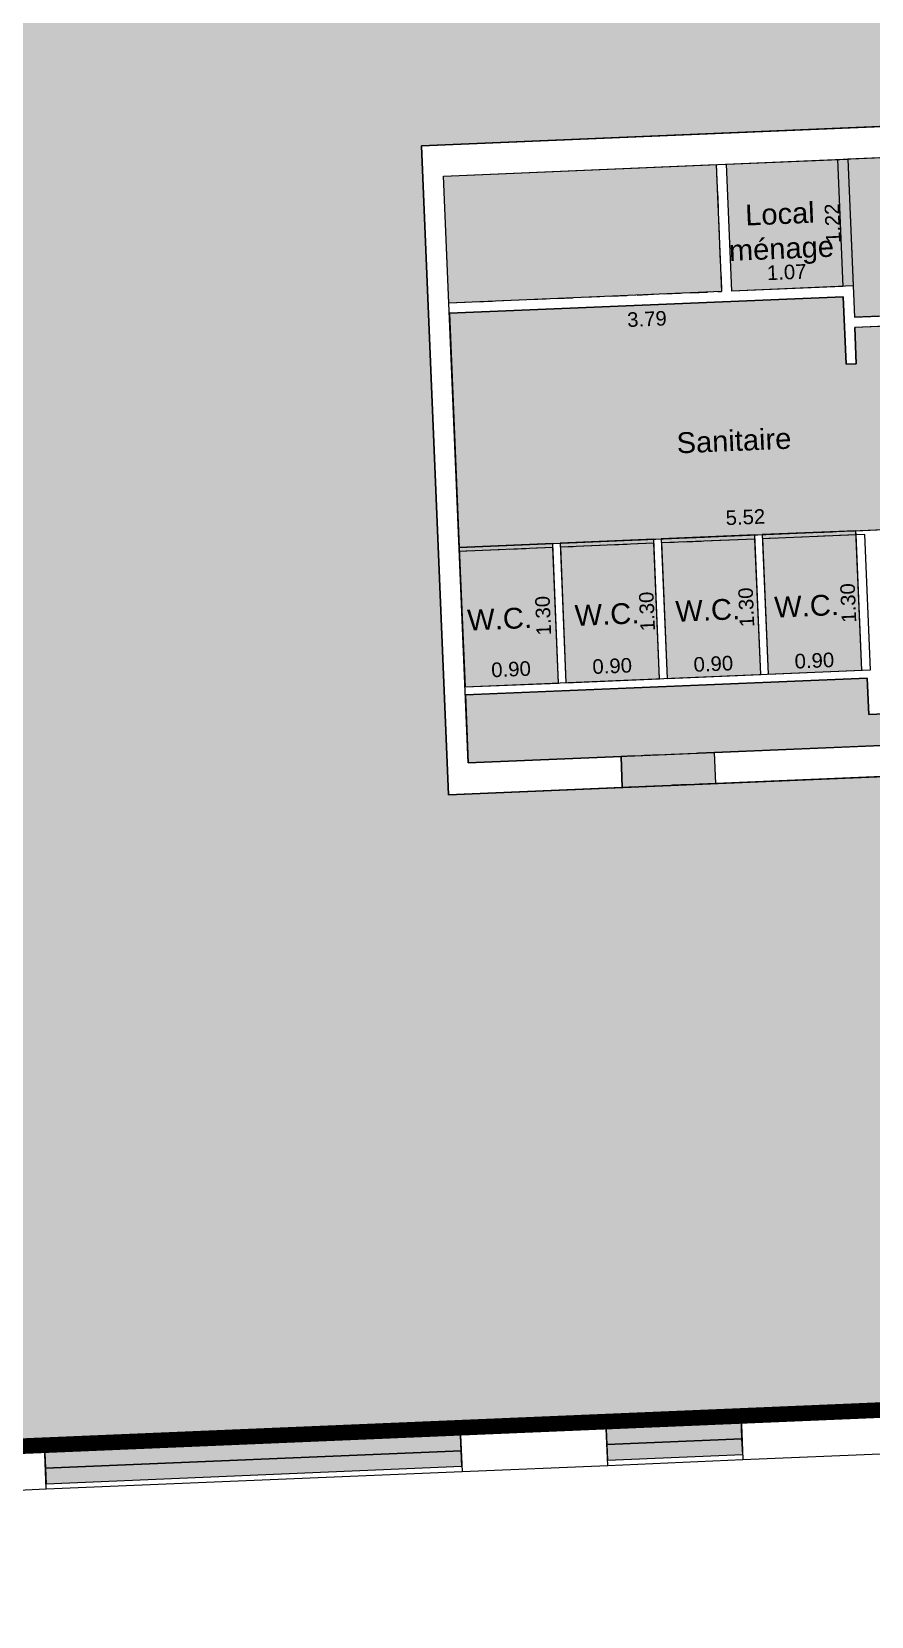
# Model space of a CAD drawing. Header units: metres. Extents: x -153 to -26, y 14 to 85.
# Drawn here: x -67.75 to -59.69, y 14.93 to 30.15 of the extents above; entities that cross this region are included whole.
import ezdxf

# ---------------------------------------------------------------- set-up
doc = ezdxf.new("R2010")
doc.units = ezdxf.units.M
doc.linetypes.add('AXES', pattern=[50.8, 31.75, -6.35, 6.35, -6.35])
doc.linetypes.add('CACHE2', pattern=[4.7625, 3.175, -1.5875])
doc.layers.get('0').update_dxf_attribs({"lineweight": 0})
for name, color, linetype in [('GEX_BAT_cloison', 2, 'Continuous'), ('GEX_BAT_coffrage', 221, 'Continuous'), ('GEX_BAT_linteau_cloison', 3, 'CACHE2'), ('GEX_BAT_linteau_mur', 6, 'CACHE2'), ('GEX_BAT_menuis_ext', 4, 'Continuous'), ('GEX_BAT_mur', 1, 'Continuous'), ('GEX_BAT_mur_bas', 150, 'Continuous'), ('GEX_MEP_txt_cot_plani', 30, 'Continuous'), ('GEX_MEP_txt_designation', 7, 'Continuous')]:
    doc.layers.add(name, color=color, linetype=linetype)
for name, color, linetype, true_color in [('GEX_EDS_sdp_1-bureau', 1, 'AXES', 0xff0000), ('GEX_EDS_sdp_2-tremie', 7, 'Continuous', 0xffff7f), ('GEX_EDS_sdp_7-lt', 150, 'Continuous', 0x007fff), ('GEX_EDS_su_bureau', 7, 'Continuous', 0xffdf7f), ('GEX_EDS_su_circ_gene', 7, 'Continuous', 0x33cc00), ('GEX_EDS_su_loc_entretien', 7, 'Continuous', 0xb2618a), ('GEX_EDS_su_ltg', 150, 'Continuous', 0x007fff), ('GEX_EDS_su_sanitaires', 7, 'Continuous', 0xb8ffff), ('GEX_EDS_sun_bureau', 7, 'Continuous', 0xffdf7f), ('GEX_EDS_sun_circ_gene', 7, 'Continuous', 0x33cc00), ('GEX_EDS_sun_loc_entretien', 7, 'Continuous', 0xb2618a), ('GEX_EDS_sun_ltg', 150, 'Continuous', 0x007fff), ('GEX_EDS_sun_sanitaires', 7, 'Continuous', 0xb8ffff)]:
    doc.layers.add(name, color=color, linetype=linetype, true_color=true_color)
doc.styles.add('G100TXT-cote', font='swissl.ttf')
doc.styles.add('G100TXT-droit', font='swissl.ttf', dxfattribs={"height": 0.2})
doc.dimstyles.new('G100COT-libre', dxfattribs={"dimtxt": 0.14, "dimasz": 0.18, "dimexe": 0.18, "dimexo": 0.2, "dimgap": 0.09, "dimtad": 0, "dimzin": 0, "dimdsep": 46, "dimtxsty": 'G100TXT-cote', "dimblk1": 'OBLIQUE', "dimblk2": 'OBLIQUE', "dimsah": 1, "dimcen": 0.09, "dimse1": 1, "dimse2": 1, "dimsd1": 1, "dimsd2": 1, "dimclrd": 252, "dimaunit": 2, "dimadec": 3, "dimazin": 0, "dimtfac": 1, "dimtix": 1, "dimtofl": 0, "dimtmove": 0, "dimatfit": 3, "dimldrblk": 'OBLIQUE', "dimfxl": 0.18, "dimtolj": 1, "dimtzin": 0, "dimarcsym": 0})

# ---------------------------------------------------------------- blocks, each defined once
blk = doc.blocks.new('*D138')
at = {"layer": 'GEX_MEP_txt_cot_plani', "color": 0, "ltscale": 0.05, "transparency": 16777216, "insert": (-60.499, 27.84), "char_height": 0.14, "attachment_point": 5, "rotation": 2.4002, "style": 'G100TXT-cote'}
blk.add_mtext('\\A1;1.07', dxfattribs=at)
blk = doc.blocks.new('_OBLIQUE')
at = {"color": 0, "linetype": 'ByBlock'}
blk.add_line((-0.5, -0.5), (0.5, 0.5), dxfattribs=at)
blk = doc.blocks.new('*D140')
at = {"layer": 'GEX_MEP_txt_cot_plani', "color": 0, "ltscale": 0.05, "transparency": 16777216, "insert": (-58.175, 27.66), "char_height": 0.14, "attachment_point": 5, "rotation": 2.4004, "style": 'G100TXT-cote'}
blk.add_mtext('\\A1;3.36', dxfattribs=at)
blk = doc.blocks.new('*D141')
at = {"layer": 'GEX_MEP_txt_cot_plani', "color": 0, "ltscale": 0.05, "transparency": 16777216, "insert": (-61.842, 27.39), "char_height": 0.14, "attachment_point": 5, "rotation": 2.4004, "style": 'G100TXT-cote'}
blk.add_mtext('\\A1;3.79', dxfattribs=at)
blk = doc.blocks.new('*D144')
at = {"layer": 'GEX_MEP_txt_cot_plani', "color": 0, "ltscale": 0.05, "transparency": 16777216, "insert": (-63.148, 24.026), "char_height": 0.14, "attachment_point": 5, "rotation": 2.4004, "style": 'G100TXT-cote'}
blk.add_mtext('\\A1;0.90', dxfattribs=at)
blk = doc.blocks.new('*D145')
at = {"layer": 'GEX_MEP_txt_cot_plani', "color": 0, "ltscale": 0.05, "transparency": 16777216, "insert": (-62.176, 24.057), "char_height": 0.14, "attachment_point": 5, "rotation": 2.4004, "style": 'G100TXT-cote'}
blk.add_mtext('\\A1;0.90', dxfattribs=at)
blk = doc.blocks.new('*D146')
at = {"layer": 'GEX_MEP_txt_cot_plani', "color": 0, "ltscale": 0.05, "transparency": 16777216, "insert": (-61.204, 24.078), "char_height": 0.14, "attachment_point": 5, "rotation": 2.4004, "style": 'G100TXT-cote'}
blk.add_mtext('\\A1;0.90', dxfattribs=at)
blk = doc.blocks.new('*D147')
at = {"layer": 'GEX_MEP_txt_cot_plani', "color": 0, "ltscale": 0.05, "transparency": 16777216, "insert": (-60.233, 24.109), "char_height": 0.14, "attachment_point": 5, "rotation": 2.4004, "style": 'G100TXT-cote'}
blk.add_mtext('\\A1;0.90', dxfattribs=at)
blk = doc.blocks.new('*D148')
at = {"layer": 'GEX_MEP_txt_cot_plani', "color": 0, "ltscale": 0.05, "transparency": 16777216, "insert": (-60.896, 25.487), "char_height": 0.14, "attachment_point": 5, "rotation": 2.4004, "style": 'G100TXT-cote'}
blk.add_mtext('\\A1;5.52', dxfattribs=at)
blk = doc.blocks.new('*D158')
at = {"layer": 'GEX_MEP_txt_cot_plani', "color": 0, "ltscale": 0.05, "transparency": 16777216, "insert": (-62.839, 24.54), "char_height": 0.14, "attachment_point": 5, "rotation": 92.4005, "style": 'G100TXT-cote'}
blk.add_mtext('\\A1;1.30', dxfattribs=at)
blk = doc.blocks.new('*D159')
at = {"layer": 'GEX_MEP_txt_cot_plani', "color": 0, "ltscale": 0.05, "transparency": 16777216, "insert": (-61.841, 24.581), "char_height": 0.14, "attachment_point": 5, "rotation": 92.4005, "style": 'G100TXT-cote'}
blk.add_mtext('\\A1;1.30', dxfattribs=at)
blk = doc.blocks.new('*D160')
at = {"layer": 'GEX_MEP_txt_cot_plani', "color": 0, "ltscale": 0.05, "transparency": 16777216, "insert": (-60.887, 24.621), "char_height": 0.14, "attachment_point": 5, "rotation": 92.4005, "style": 'G100TXT-cote'}
blk.add_mtext('\\A1;1.30', dxfattribs=at)
blk = doc.blocks.new('*D161')
at = {"layer": 'GEX_MEP_txt_cot_plani', "color": 0, "ltscale": 0.05, "transparency": 16777216, "insert": (-59.907, 24.662), "char_height": 0.14, "attachment_point": 5, "rotation": 92.4005, "style": 'G100TXT-cote'}
blk.add_mtext('\\A1;1.30', dxfattribs=at)
blk = doc.blocks.new('*D170')
at = {"layer": 'GEX_MEP_txt_cot_plani', "color": 0, "ltscale": 0.05, "transparency": 16777216, "insert": (-60.058, 28.31), "char_height": 0.14, "attachment_point": 5, "rotation": 92.4004, "style": 'G100TXT-cote'}
blk.add_mtext('\\A1;1.22', dxfattribs=at)

msp = doc.modelspace()

# ---------------------------------------------------------------- hatches: boundary and pattern name
at = {"layer": 'GEX_EDS_sdp_2-tremie', "ltscale": 0.05}
msp.add_hatch(color=256, dxfattribs=at).paths.add_polyline_path([(-63.797, 28.764), (-61.176, 28.875), (-61.125, 27.654), (-63.745, 27.544)])
at = {"layer": 'GEX_EDS_sdp_7-lt', "ltscale": 0.05}
msp.add_hatch(color=256, dxfattribs=at).paths.add_polyline_path([(-63.587, 23.777), (-63.56, 23.128), (-52.229, 23.606), (-52.257, 24.254), (-56.355, 24.081), (-56.34, 23.732), (-59.711, 23.591), (-59.726, 23.94)])
at = {"layer": 'GEX_EDS_su_bureau', "ltscale": 0.05}
h = msp.add_hatch(color=256, dxfattribs=at)
edge = h.paths.add_edge_path()
edge.add_line((-98.613, 21.581), (-98.536, 19.764))
edge.add_line((-98.536, 19.764), (-94.562, 19.933))
edge.add_line((-94.562, 19.933), (-94.352, 14.929))
edge.add_line((-94.352, 14.929), (-88.217, 15.187))
edge.add_line((-88.217, 15.187), (-88.239, 15.707))
edge.add_line((-88.239, 15.707), (-81.12, 16.006))
edge.add_line((-81.12, 16.006), (-74.426, 16.287))
edge.add_line((-74.426, 16.287), (-69.031, 16.514))
edge.add_line((-69.031, 16.514), (-63.636, 16.74))
edge.add_line((-63.636, 16.74), (-58.24, 16.967))
edge.add_line((-58.24, 16.967), (-52.845, 17.194))
edge.add_line((-52.845, 17.194), (-44.752, 17.534))
edge.add_line((-44.752, 17.534), (-40.656, 17.704))
edge.add_line((-40.656, 17.704), (-37.958, 17.819))
edge.add_line((-37.958, 17.819), (-33.962, 17.986))
edge.add_line((-33.962, 17.986), (-32.563, 18.044))
edge.add_line((-32.563, 18.044), (-31.264, 18.101))
edge.add_line((-31.264, 18.101), (-29.865, 18.16))
edge.add_line((-29.865, 18.16), (-26.004, 18.321))
edge.add_line((-26.004, 18.321), (-27.842, 26.677))
edge.add_arc((-39.689, 24.071), 12.13, 12.4057, 92.4057)
edge.add_line((-40.198, 36.191), (-67.066, 35.062))
edge.add_line((-67.066, 35.062), (-67.074, 35.232))
edge.add_line((-67.074, 35.232), (-68.312, 35.18))
edge.add_line((-68.312, 35.18), (-68.305, 35.01))
edge.add_line((-68.305, 35.01), (-76.574, 34.662))
edge.add_line((-76.574, 34.662), (-76.424, 31.089))
edge.add_line((-76.424, 31.089), (-74.577, 31.167))
edge.add_line((-74.577, 31.167), (-74.457, 28.316))
edge.add_line((-74.457, 28.316), (-74.208, 22.389))
edge.add_line((-74.208, 22.389), (-81.028, 22.094))
edge.add_line((-81.028, 22.094), (-81.161, 25.262))
edge.add_line((-81.161, 25.262), (-82.88, 25.189))
edge.add_line((-82.88, 25.189), (-82.747, 22.022))
edge.add_line((-82.747, 22.022), (-83.047, 22.009))
edge.add_line((-83.047, 22.009), (-83.055, 22.209))
edge.add_line((-83.055, 22.209), (-84.054, 22.167))
edge.add_line((-84.054, 22.167), (-84.046, 21.968))
edge.add_line((-84.046, 21.968), (-93.837, 21.556))
edge.add_line((-93.837, 21.556), (-96.335, 21.451))
edge.add_line((-96.335, 21.451), (-96.344, 21.676))
edge.add_line((-96.344, 21.676), (-98.613, 21.581))
h.paths.add_polyline_path([(-64.009, 29.055), (-63.748, 22.821), (-47.581, 23.499), (-47.843, 29.733), (-51.43, 29.583), (-51.422, 29.383), (-52.421, 29.341), (-52.429, 29.541), (-57.013, 29.349), (-57.001, 29.049), (-58, 29.007), (-58.012, 29.307)], flags=16)
edge = h.paths.add_edge_path(flags=16)
edge.add_arc((-39.608, 24.202), 0.35, 0, 180)
edge.add_arc((-39.608, 24.202), 0.35, 180, 360)
edge = h.paths.add_edge_path(flags=16)
edge.add_arc((-34.447, 24.427), 0.35, 0, 180)
edge.add_arc((-34.447, 24.427), 0.35, 180, 360)
edge = h.paths.add_edge_path(flags=16)
edge.add_arc((-34.317, 34.495), 0.25, 180, 360)
edge.add_arc((-34.317, 34.495), 0.25, 0, 180)
edge = h.paths.add_edge_path(flags=16)
edge.add_arc((-27.8, 24.684), 0.25, 0, 180)
edge.add_arc((-27.8, 24.684), 0.25, 180, 360)
edge = h.paths.add_edge_path(flags=16)
edge.add_arc((-29.794, 30.522), 0.25, 180, 360)
edge.add_arc((-29.794, 30.522), 0.25, 360, 540)
edge = h.paths.add_edge_path(flags=16)
edge.add_arc((-71.975, 22.874), 0.25, 180, 360)
edge.add_arc((-71.975, 22.874), 0.25, 360, 540)
edge = h.paths.add_edge_path(flags=16)
edge.add_arc((-72.204, 28.309), 0.25, 180, 360)
edge.add_arc((-72.204, 28.309), 0.25, 0, 180)
edge = h.paths.add_edge_path(flags=16)
edge.add_arc((-40.09, 35.814), 0.25, 180, 360)
edge.add_arc((-40.09, 35.814), 0.25, 360, 540)
edge = h.paths.add_edge_path(flags=16)
edge.add_arc((-48.185, 35.524), 0.2, 180, 360)
edge.add_arc((-48.185, 35.524), 0.2, 0, 180)
edge = h.paths.add_edge_path(flags=16)
edge.add_arc((-64.371, 34.844), 0.2, 180, 360)
edge.add_arc((-64.371, 34.844), 0.2, 360, 540)
edge = h.paths.add_edge_path(flags=16)
edge.add_arc((-56.278, 35.184), 0.2, 180, 360)
edge.add_arc((-56.278, 35.184), 0.2, 0, 180)
edge = h.paths.add_edge_path(flags=16)
edge.add_arc((-72.464, 34.504), 0.2, 180, 360)
edge.add_arc((-72.464, 34.504), 0.2, 360, 540)
for points in [[(-62.237, 16.799), (-62.228, 16.579), (-60.929, 16.633), (-60.938, 16.854)], [(-67.632, 16.572), (-67.623, 16.352), (-63.626, 16.52), (-63.636, 16.74)], [(-62.228, 16.579), (-62.221, 16.429), (-60.922, 16.483), (-60.929, 16.633)], [(-67.623, 16.352), (-67.616, 16.202), (-63.62, 16.37), (-63.626, 16.52)]]:
    msp.add_hatch(color=256, dxfattribs=at).paths.add_polyline_path(points)
at = {"layer": 'GEX_EDS_su_circ_gene', "ltscale": 0.05}
msp.add_hatch(color=256, dxfattribs=at).paths.add_polyline_path([(-59.912, 28.927), (-59.848, 27.408), (-59.219, 27.434), (-59.215, 27.336), (-58.213, 27.378), (-58.217, 27.476), (-58.119, 27.48), (-58.115, 27.382), (-57.112, 27.424), (-57.117, 27.522), (-56.487, 27.548), (-56.551, 29.068)])
at = {"layer": 'GEX_EDS_su_loc_entretien', "ltscale": 0.05}
msp.add_hatch(color=256, dxfattribs=at).paths.add_polyline_path([(-61.076, 28.878), (-61.025, 27.659), (-59.861, 27.708), (-59.912, 28.927)])
at = {"layer": 'GEX_EDS_su_ltg', "ltscale": 0.05}
msp.add_hatch(color=256, dxfattribs=at).paths.add_polyline_path([(-52.456, 24.245), (-56.355, 24.082), (-56.34, 23.732), (-58.008, 23.662), (-59.711, 23.591), (-59.726, 23.94), (-63.587, 23.779), (-63.56, 23.126), (-62.091, 23.188), (-62.079, 22.891), (-61.179, 22.929), (-61.192, 23.226), (-54.702, 23.499), (-54.689, 23.201), (-53.79, 23.238), (-53.803, 23.537), (-52.429, 23.595)])
at = {"layer": 'GEX_EDS_su_sanitaires', "ltscale": 0.05}
for points in [[(-63.741, 27.445), (-63.647, 25.197), (-58.131, 25.429), (-58.213, 27.378), (-59.844, 27.31), (-59.83, 26.959), (-59.927, 26.955), (-59.955, 27.604)], [(-62.676, 25.238), (-62.62, 23.897), (-61.721, 23.935), (-61.777, 25.276)], [(-61.705, 25.279), (-61.649, 23.938), (-60.749, 23.976), (-60.806, 25.316)], [(-60.734, 25.319), (-60.678, 23.979), (-59.778, 24.016), (-59.835, 25.357)], [(-63.647, 25.197), (-63.59, 23.856), (-62.692, 23.894), (-62.748, 25.235)]]:
    msp.add_hatch(color=256, dxfattribs=at).paths.add_polyline_path(points)
at = {"layer": 'GEX_EDS_sun_bureau', "ltscale": 0.05}
h = msp.add_hatch(color=256, dxfattribs=at)
edge = h.paths.add_edge_path()
edge.add_line((-98.513, 21.585), (-96.344, 21.676))
edge.add_line((-96.344, 21.676), (-96.335, 21.451))
edge.add_line((-96.335, 21.451), (-93.837, 21.556))
edge.add_line((-93.837, 21.556), (-82.747, 22.022))
edge.add_line((-82.747, 22.022), (-82.876, 25.09))
edge.add_line((-82.876, 25.09), (-81.157, 25.162))
edge.add_line((-81.157, 25.162), (-81.028, 22.094))
edge.add_line((-81.028, 22.094), (-74.208, 22.389))
edge.add_line((-74.208, 22.389), (-74.457, 28.316))
edge.add_line((-74.457, 28.316), (-74.577, 31.167))
edge.add_line((-74.577, 31.167), (-76.324, 31.093))
edge.add_line((-76.324, 31.093), (-76.474, 34.667))
edge.add_line((-76.474, 34.667), (-68.305, 35.01))
edge.add_line((-68.305, 35.01), (-68.312, 35.18))
edge.add_line((-68.312, 35.18), (-67.073, 35.232))
edge.add_line((-67.073, 35.232), (-67.066, 35.062))
edge.add_line((-67.066, 35.062), (-40.198, 36.191))
edge.add_arc((-39.689, 24.071), 12.13, 12.4057, 92.4057, ccw=False)
edge.add_line((-27.842, 26.677), (-26.004, 18.321))
edge.add_line((-26.004, 18.321), (-29.865, 18.16))
edge.add_line((-29.865, 18.16), (-31.264, 18.101))
edge.add_line((-31.264, 18.101), (-32.563, 18.044))
edge.add_line((-32.563, 18.044), (-33.962, 17.986))
edge.add_line((-33.962, 17.986), (-37.958, 17.819))
edge.add_line((-37.958, 17.819), (-40.656, 17.704))
edge.add_line((-40.656, 17.704), (-44.752, 17.534))
edge.add_line((-44.752, 17.534), (-52.845, 17.194))
edge.add_line((-52.845, 17.194), (-58.24, 16.967))
edge.add_line((-58.24, 16.967), (-63.636, 16.74))
edge.add_line((-63.636, 16.74), (-69.031, 16.514))
edge.add_line((-69.031, 16.514), (-74.426, 16.287))
edge.add_line((-74.426, 16.287), (-81.12, 16.006))
edge.add_line((-81.12, 16.006), (-88.239, 15.707))
edge.add_line((-88.239, 15.707), (-88.217, 15.187))
edge.add_line((-88.217, 15.187), (-94.262, 14.933))
edge.add_line((-94.262, 14.933), (-94.476, 20.028))
edge.add_line((-94.476, 20.028), (-98.441, 19.859))
edge.add_line((-98.441, 19.859), (-98.513, 21.585))
h.paths.add_polyline_path([(-64.009, 29.055), (-47.843, 29.733), (-47.581, 23.499), (-63.748, 22.821)], flags=16)
edge = h.paths.add_edge_path(flags=16)
edge.add_arc((-72.464, 34.504), 0.2, 0, 180)
edge.add_arc((-72.464, 34.504), 0.2, 180, 360)
edge = h.paths.add_edge_path(flags=16)
edge.add_arc((-64.371, 34.844), 0.2, 0, 180)
edge.add_arc((-64.371, 34.844), 0.2, 180, 360)
edge = h.paths.add_edge_path(flags=16)
edge.add_arc((-56.278, 35.184), 0.2, 0, 180)
edge.add_arc((-56.278, 35.184), 0.2, 180, 360)
edge = h.paths.add_edge_path(flags=16)
edge.add_arc((-48.185, 35.524), 0.2, 0, 180)
edge.add_arc((-48.185, 35.524), 0.2, 180, 360)
edge = h.paths.add_edge_path(flags=16)
edge.add_arc((-71.975, 22.874), 0.25, 0, 180)
edge.add_arc((-71.975, 22.874), 0.25, 180, 360)
edge = h.paths.add_edge_path(flags=16)
edge.add_arc((-72.204, 28.309), 0.25, 0, 180)
edge.add_arc((-72.204, 28.309), 0.25, 180, 360)
edge = h.paths.add_edge_path(flags=16)
edge.add_arc((-34.317, 34.495), 0.25, 0, 180)
edge.add_arc((-34.317, 34.495), 0.25, 180, 360)
edge = h.paths.add_edge_path(flags=16)
edge.add_arc((-40.09, 35.814), 0.25, 0, 180)
edge.add_arc((-40.09, 35.814), 0.25, 180, 360)
edge = h.paths.add_edge_path(flags=16)
edge.add_arc((-29.794, 30.522), 0.25, 0, 180)
edge.add_arc((-29.794, 30.522), 0.25, 180, 360)
edge = h.paths.add_edge_path(flags=16)
edge.add_arc((-27.8, 24.684), 0.25, 0, 360)
edge = h.paths.add_edge_path(flags=16)
edge.add_arc((-34.447, 24.427), 0.35, 0, 360)
edge = h.paths.add_edge_path(flags=16)
edge.add_arc((-39.608, 24.202), 0.35, 0, 360)
at = {"layer": 'GEX_EDS_sun_circ_gene', "ltscale": 0.05}
msp.add_hatch(color=256, dxfattribs=at).paths.add_polyline_path([(-59.912, 28.927), (-59.848, 27.408), (-56.487, 27.548), (-56.551, 29.068)])
at = {"layer": 'GEX_EDS_sun_loc_entretien', "ltscale": 0.05}
msp.add_hatch(color=256, dxfattribs=at).paths.add_polyline_path([(-61.076, 28.878), (-61.025, 27.659), (-59.959, 27.704), (-60.01, 28.923)])
at = {"layer": 'GEX_EDS_sun_ltg', "ltscale": 0.05}
msp.add_hatch(color=256, dxfattribs=at).paths.add_polyline_path([(-63.587, 23.779), (-63.56, 23.126), (-52.429, 23.595), (-52.456, 24.245), (-56.355, 24.082), (-56.34, 23.732), (-58.008, 23.662), (-59.711, 23.591), (-59.726, 23.94)])
at = {"layer": 'GEX_EDS_sun_sanitaires', "ltscale": 0.05}
for points in [[(-63.741, 27.445), (-63.647, 25.197), (-58.131, 25.429), (-58.213, 27.378), (-59.844, 27.31), (-59.83, 26.959), (-59.927, 26.955), (-59.955, 27.604)], [(-61.703, 25.239), (-61.649, 23.938), (-60.749, 23.976), (-60.804, 25.276)], [(-60.732, 25.279), (-60.678, 23.979), (-59.778, 24.016), (-59.833, 25.317)], [(-63.645, 25.157), (-63.59, 23.856), (-62.692, 23.894), (-62.746, 25.195)], [(-62.674, 25.198), (-62.62, 23.897), (-61.721, 23.935), (-61.775, 25.236)]]:
    msp.add_hatch(color=256, dxfattribs=at).paths.add_polyline_path(points)

# ---------------------------------------------------------------- linework, layer by layer
at = {"layer": 'GEX_BAT_cloison', "linetype": 'CACHE2', "ltscale": 0.05}
msp.add_line((-61.176, 28.874, 0), (-61.125, 27.655, 0), dxfattribs=at)
at = {"layer": 'GEX_BAT_cloison'}
for p, q in [((-61.025, 27.659, 0), (-61.076, 28.878, 0)), ((-59.959, 27.704, 0), (-61.025, 27.659, 0)), ((-63.741, 27.445, 0), (-59.955, 27.604, 0)), ((-59.955, 27.604, 0), (-59.927, 26.955, 0)), ((-59.219, 27.434, 0), (-59.848, 27.408, 0)), ((-59.83, 26.959, 0), (-59.844, 27.31, 0)), ((-59.927, 26.955, 0), (-59.83, 26.959, 0)), ((-61.777, 25.276, 0), (-61.705, 25.279, 0)), ((-61.721, 23.935, 0), (-61.777, 25.276, 0)), ((-61.705, 25.279, 0), (-61.649, 23.938, 0)), ((-60.806, 25.316, 0), (-60.734, 25.319, 0)), ((-60.749, 23.976, 0), (-60.806, 25.316, 0)), ((-60.734, 25.319, 0), (-60.678, 23.979, 0)), ((-59.835, 25.357, 0), (-59.1, 25.388, 0)), ((-59.833, 25.317, 0), (-59.835, 25.357, 0)), ((-62.748, 25.235, 0), (-62.676, 25.238, 0)), ((-62.692, 23.894, 0), (-62.748, 25.235, 0)), ((-62.676, 25.238, 0), (-62.62, 23.897, 0))]:
    msp.add_line(p, q, dxfattribs=at)
at = {"layer": 'GEX_BAT_cloison', "elevation": 0}
for points in [[(-60.01, 28.923), (-59.959, 27.704)], [(-59.912, 28.927), (-59.848, 27.408)], [(-59.215, 27.336), (-59.844, 27.31)], [(-63.591, 23.856), (-59.694, 24.02), (-59.748, 25.321), (-59.833, 25.317)], [(-63.588, 23.779), (-59.726, 23.94), (-59.711, 23.591), (-58.008, 23.662)]]:
    msp.add_lwpolyline(points, dxfattribs=at)
at = {"layer": 'GEX_BAT_cloison', "linetype": 'CACHE2', "ltscale": 0.05, "elevation": 0}
msp.add_lwpolyline([(-63.746, 27.545), (-61.125, 27.655)], dxfattribs=at)
at = {"layer": 'GEX_BAT_coffrage'}
msp.add_line((-59.778, 24.016, 0), (-59.833, 25.317, 0), dxfattribs=at)
at = {"layer": 'GEX_BAT_linteau_cloison', "ltscale": 0.05}
for p, q in [((-62.676, 25.238, 0), (-61.777, 25.276, 0)), ((-61.705, 25.279, 0), (-60.806, 25.316, 0)), ((-60.734, 25.319, 0), (-59.835, 25.357, 0)), ((-63.647, 25.197, 0), (-62.748, 25.235, 0))]:
    msp.add_line(p, q, dxfattribs=at)
at = {"layer": 'GEX_BAT_linteau_cloison', "ltscale": 0.05, "elevation": 0}
for points in [[(-60.804, 25.276), (-61.703, 25.239)], [(-59.833, 25.317), (-60.732, 25.279)], [(-62.746, 25.195), (-63.645, 25.157)], [(-61.775, 25.236), (-62.674, 25.198)]]:
    msp.add_lwpolyline(points, dxfattribs=at)
at = {"layer": 'GEX_BAT_linteau_mur', "ltscale": 0.05}
for p, q in [((-61.192, 23.226, 0), (-62.091, 23.188, 0)), ((-61.179, 22.929, 0), (-62.079, 22.891, 0))]:
    msp.add_line(p, q, dxfattribs=at)
at = {"layer": 'GEX_BAT_menuis_ext', "elevation": 0}
for points in [[(-62.228, 16.579), (-60.929, 16.633)], [(-67.623, 16.352), (-63.626, 16.52)], [(-62.221, 16.429), (-60.922, 16.483)], [(-67.616, 16.202), (-63.62, 16.37)], [(-67.614, 16.152), (-63.618, 16.32)], [(-62.219, 16.379), (-60.92, 16.434)]]:
    msp.add_lwpolyline(points, dxfattribs=at)
at = {"layer": 'GEX_BAT_mur'}
for p, q in [((-64.009, 29.055, 0), (-58.012, 29.307, 0)), ((-63.748, 22.821, 0), (-64.009, 29.055, 0)), ((-63.797, 28.764, 0), (-58, 29.007, 0)), ((-63.56, 23.126, 0), (-63.797, 28.764, 0)), ((-54.702, 23.499, 0), (-61.192, 23.226, 0)), ((-62.091, 23.188, 0), (-63.56, 23.126, 0)), ((-62.079, 22.891, 0), (-62.091, 23.188, 0)), ((-61.179, 22.929, 0), (-61.192, 23.226, 0)), ((-54.689, 23.201, 0), (-61.179, 22.929, 0)), ((-62.079, 22.891, 0), (-63.748, 22.821, 0)), ((-59.539, 16.913, 0), (-60.938, 16.854, 0)), ((-62.237, 16.799, 0), (-63.636, 16.74, 0)), ((-62.219, 16.379, 0), (-62.237, 16.799, 0)), ((-60.938, 16.854, 0), (-60.92, 16.434, 0)), ((-63.636, 16.74, 0), (-63.618, 16.32, 0)), ((-67.632, 16.572, 0), (-69.031, 16.514, 0)), ((-67.614, 16.152, 0), (-67.632, 16.572, 0)), ((-60.92, 16.434, 0), (-59.522, 16.493, 0)), ((-63.618, 16.32, 0), (-62.219, 16.379, 0)), ((-69.013, 16.094, 0), (-67.614, 16.152, 0))]:
    msp.add_line(p, q, dxfattribs=at)
at = {"layer": 'GEX_BAT_mur_bas', "ltscale": 0.2, "elevation": 0}
for points in [[(-60.938, 16.854), (-62.237, 16.799)], [(-63.636, 16.74), (-67.632, 16.572)]]:
    msp.add_lwpolyline(points, dxfattribs=at)
at = {"layer": 'GEX_EDS_sdp_1-bureau', "ltscale": 0.05, "const_width": 0.15, "elevation": 0}
msp.add_lwpolyline([(-88.239, 15.707), (-26.004, 18.321), (-27.842, 26.677, 0.352127), (-39.689, 36.201, 0.011653), (-40.272, 36.188), (-78.691, 34.574)], format="xyb", dxfattribs=at)
at = {"layer": 'GEX_EDS_sdp_2-tremie', "ltscale": 0.05, "elevation": 0}
msp.add_lwpolyline([(-63.797, 28.764), (-61.176, 28.875), (-61.125, 27.654), (-63.745, 27.544)], close=True, dxfattribs=at)
at = {"layer": 'GEX_EDS_sdp_7-lt', "ltscale": 0.05, "elevation": 0}
msp.add_lwpolyline([(-63.587, 23.777), (-63.56, 23.128), (-52.229, 23.606), (-52.257, 24.254), (-56.355, 24.081), (-56.34, 23.732), (-59.711, 23.591), (-59.726, 23.94)], close=True, dxfattribs=at)
at = {"layer": 'GEX_EDS_su_bureau', "ltscale": 0.05}
msp.add_lwpolyline([(-69.031, 16.514), (-63.636, 16.74), (-58.24, 16.967), (-52.845, 17.194), (-44.752, 17.534), (-40.656, 17.704), (-37.958, 17.819), (-33.962, 17.986), (-32.563, 18.044), (-31.264, 18.101), (-29.865, 18.16), (-26.004, 18.321), (-27.842, 26.677, 0.36397), (-40.198, 36.191), (-67.066, 35.062), (-67.074, 35.232), (-68.312, 35.18)], format="xyb", dxfattribs=at)
for points in [[(-64.009, 29.055), (-63.748, 22.821), (-47.581, 23.499), (-47.843, 29.733), (-51.43, 29.583), (-51.422, 29.383), (-52.421, 29.341), (-52.429, 29.541), (-57.013, 29.349), (-57.001, 29.049), (-58, 29.007), (-58.012, 29.307)], [(-62.237, 16.799), (-62.228, 16.579), (-60.929, 16.633), (-60.938, 16.854)], [(-67.632, 16.572), (-67.623, 16.352), (-63.626, 16.52), (-63.636, 16.74)], [(-62.228, 16.579), (-62.221, 16.429), (-60.922, 16.483), (-60.929, 16.633)], [(-67.623, 16.352), (-67.616, 16.202), (-63.62, 16.37), (-63.626, 16.52)]]:
    msp.add_lwpolyline(points, close=True, dxfattribs=at)
at = {"layer": 'GEX_EDS_su_circ_gene', "ltscale": 0.05}
msp.add_lwpolyline([(-59.912, 28.927), (-59.848, 27.408), (-59.219, 27.434), (-59.215, 27.336), (-58.213, 27.378), (-58.217, 27.476), (-58.119, 27.48), (-58.115, 27.382), (-57.112, 27.424), (-57.117, 27.522), (-56.487, 27.548), (-56.551, 29.068)], close=True, dxfattribs=at)
at = {"layer": 'GEX_EDS_su_loc_entretien', "ltscale": 0.05, "elevation": 0}
msp.add_lwpolyline([(-59.861, 27.708), (-61.025, 27.659), (-61.076, 28.878), (-59.912, 28.927)], close=True, dxfattribs=at)
at = {"layer": 'GEX_EDS_su_ltg', "ltscale": 0.05}
msp.add_lwpolyline([(-52.456, 24.245), (-56.355, 24.082), (-56.34, 23.732), (-58.008, 23.662), (-59.711, 23.591), (-59.726, 23.94), (-63.587, 23.779), (-63.56, 23.126), (-62.091, 23.188), (-62.079, 22.891), (-61.179, 22.929), (-61.192, 23.226), (-54.702, 23.499), (-54.689, 23.201), (-53.79, 23.238), (-53.803, 23.537), (-52.429, 23.595)], close=True, dxfattribs=at)
at = {"layer": 'GEX_EDS_su_sanitaires', "ltscale": 0.05}
for points in [[(-63.741, 27.445), (-63.647, 25.197), (-58.131, 25.429), (-58.213, 27.378), (-59.844, 27.31), (-59.83, 26.959), (-59.927, 26.955), (-59.955, 27.604)], [(-62.676, 25.238), (-62.62, 23.897), (-61.721, 23.935), (-61.777, 25.276)], [(-61.705, 25.279), (-61.649, 23.938), (-60.749, 23.976), (-60.806, 25.316)], [(-60.734, 25.319), (-60.678, 23.979), (-59.778, 24.016), (-59.835, 25.357)], [(-63.647, 25.197), (-63.59, 23.856), (-62.692, 23.894), (-62.748, 25.235)]]:
    msp.add_lwpolyline(points, close=True, dxfattribs=at)
at = {"layer": 'GEX_EDS_sun_bureau', "ltscale": 0.05, "elevation": 0}
msp.add_lwpolyline([(-68.312, 35.18), (-67.073, 35.232), (-67.066, 35.062), (-40.198, 36.191, -0.36397), (-27.842, 26.677), (-26.004, 18.321), (-29.865, 18.16), (-31.264, 18.101), (-32.563, 18.044), (-33.962, 17.986), (-37.958, 17.819), (-40.656, 17.704), (-44.752, 17.534), (-52.845, 17.194), (-58.24, 16.967), (-63.636, 16.74), (-69.031, 16.514)], format="xyb", dxfattribs=at)
msp.add_lwpolyline([(-64.009, 29.055), (-47.843, 29.733), (-47.581, 23.499), (-63.748, 22.821)], close=True, dxfattribs=at)
at = {"layer": 'GEX_EDS_sun_circ_gene', "ltscale": 0.05}
msp.add_lwpolyline([(-59.912, 28.927), (-59.848, 27.408), (-56.487, 27.548), (-56.551, 29.068)], close=True, dxfattribs=at)
at = {"layer": 'GEX_EDS_sun_loc_entretien', "ltscale": 0.05, "elevation": 0}
msp.add_lwpolyline([(-59.959, 27.704), (-61.025, 27.659), (-61.076, 28.878), (-60.01, 28.923)], close=True, dxfattribs=at)
at = {"layer": 'GEX_EDS_sun_ltg', "ltscale": 0.05}
for points in [[(-63.587, 23.779), (-63.56, 23.126), (-52.429, 23.595), (-52.456, 24.245), (-56.355, 24.082), (-56.34, 23.732), (-58.008, 23.662), (-58.008, 23.662), (-59.711, 23.591), (-59.726, 23.94)], [(-59.726, 23.94), (-63.587, 23.779), (-63.56, 23.126), (-52.429, 23.595), (-52.456, 24.245), (-56.355, 24.082), (-56.34, 23.732), (-58.008, 23.662), (-59.711, 23.591)]]:
    msp.add_lwpolyline(points, close=True, dxfattribs=at)
at = {"layer": 'GEX_EDS_sun_sanitaires', "ltscale": 0.05}
for points in [[(-63.741, 27.445), (-63.647, 25.197), (-58.131, 25.429), (-58.213, 27.378), (-59.844, 27.31), (-59.83, 26.959), (-59.927, 26.955), (-59.955, 27.604)], [(-61.703, 25.239), (-61.649, 23.938), (-60.749, 23.976), (-60.804, 25.276)], [(-60.732, 25.279), (-60.678, 23.979), (-59.778, 24.016), (-59.833, 25.317)], [(-63.645, 25.157), (-63.59, 23.856), (-62.692, 23.894), (-62.746, 25.195)], [(-62.674, 25.198), (-62.62, 23.897), (-61.721, 23.935), (-61.775, 25.236)]]:
    msp.add_lwpolyline(points, close=True, dxfattribs=at)

# ---------------------------------------------------------------- texts
at = {"layer": 'GEX_MEP_txt_designation', "char_height": 0.2, "attachment_point": 5, "rotation": 2.4057, "style": 'G100TXT-droit'}
for s, insert, width in [('Local ménage  ', (-60.556, 28.205, 0), 0.98906), ('Sanitaire ', (-61.006, 26.221, 0), 1.022), ('W.C.', (-62.226, 24.553, 0), 1.022), ('W.C.', (-61.258, 24.593, 0), 1.022), ('W.C.', (-60.308, 24.633, 0), 1.022), ('W.C.', (-63.258, 24.509, 0), 1.022)]:
    msp.add_mtext(s, dxfattribs=dict(at, insert=insert, width=width))

# ---------------------------------------------------------------- dimensions: what is measured, and where the dimension line sits
at = {"layer": 'GEX_MEP_txt_cot_plani'}
for p1, p2, distance, picture, middle in [((-59.959, 27.704, 0), (-60.01, 28.923, 0), 0.073, '*D170', (-60.058, 28.31)), ((-59.959, 27.704, 0), (-61.025, 27.659, 0), -0.159, '*D138', (-60.499, 27.84, 0)), ((-56.487, 27.548, 0), (-59.848, 27.408, 0), -0.182, '*D140', (-58.175, 27.66, 0)), ((-63.741, 27.445, 0), (-59.955, 27.604, 0), -0.134, '*D141', (-61.842, 27.39, 0)), ((-63.647, 25.197, 0), (-58.131, 25.429, 0), 0.174, '*D148', (-60.896, 25.487, 0)), ((-60.804, 25.276, 0), (-60.749, 23.976, 0), -0.11, '*D160', (-60.887, 24.621, 0)), ((-59.833, 25.317, 0), (-59.778, 24.016, 0), -0.102, '*D161', (-59.907, 24.662, 0)), ((-62.746, 25.195, 0), (-62.692, 23.894, 0), -0.12, '*D158', (-62.839, 24.54, 0)), ((-61.775, 25.236, 0), (-61.721, 23.935, 0), -0.094, '*D159', (-61.841, 24.581, 0)), ((-60.678, 23.979, 0), (-59.778, 24.016, 0), 0.112, '*D147', (-60.233, 24.109, 0)), ((-63.591, 23.856, 0), (-62.692, 23.894, 0), 0.151, '*D144', (-63.148, 24.026, 0)), ((-62.62, 23.897, 0), (-61.721, 23.935, 0), 0.141, '*D145', (-62.176, 24.057, 0)), ((-61.649, 23.938, 0), (-60.749, 23.976, 0), 0.122, '*D146', (-61.204, 24.078, 0))]:
    dim = msp.add_aligned_dim(p1=p1, p2=p2, distance=distance, dimstyle='G100COT-libre', dxfattribs=at)
    dim.commit()
    dim.dimension.update_dxf_attribs({"geometry": picture, "text_midpoint": middle})

doc.saveas('drawing.dxf')
